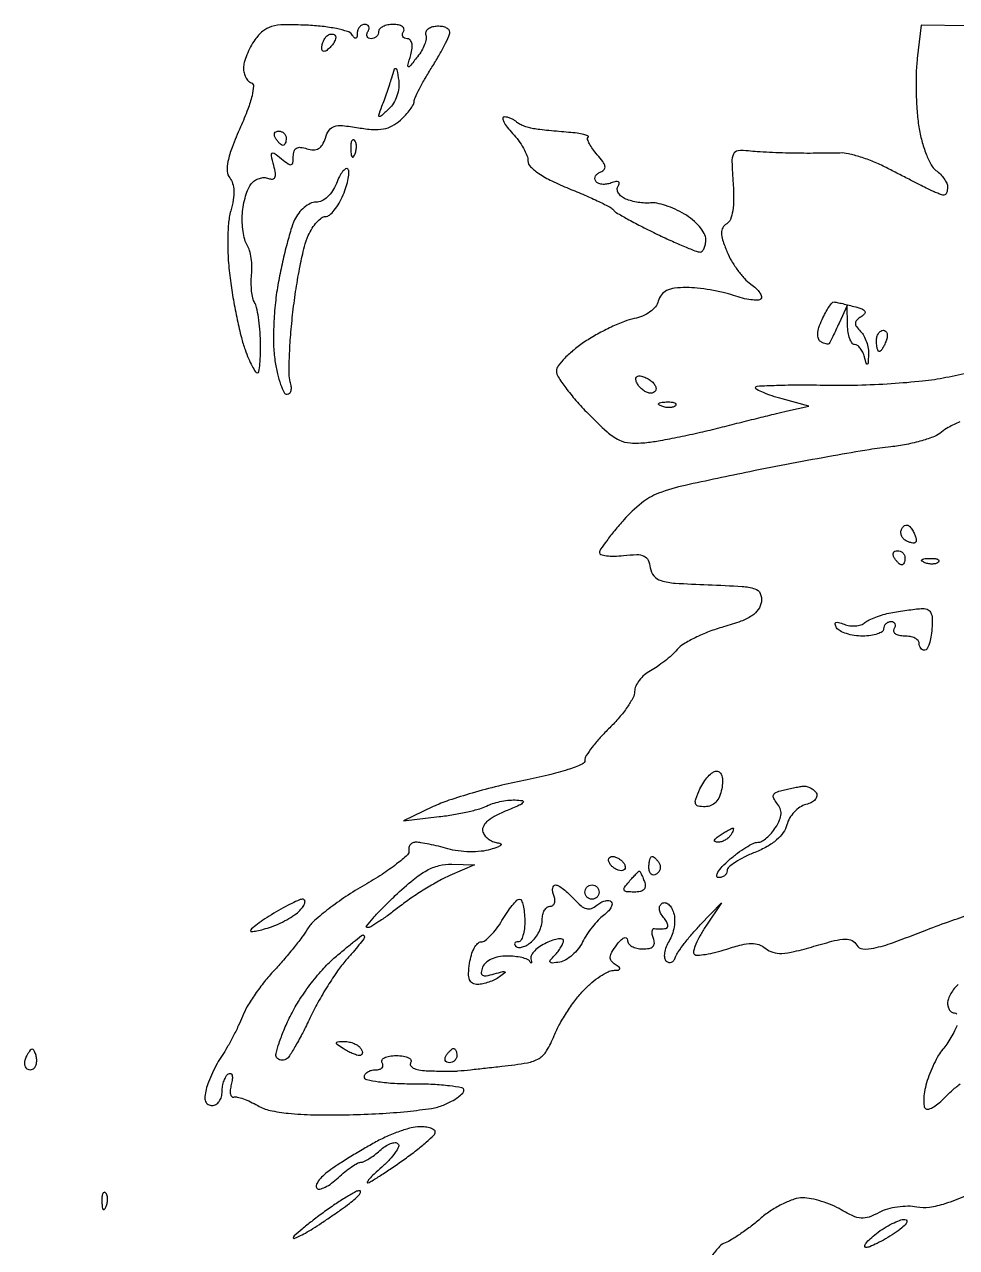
# Model space of a CAD drawing. Extents: x 0 to 102, y 0 to 135.
# Drawn here: x 80.64 to 91.73, y 120.81 to 135.36 of the extents above; entities that cross this region are included whole.
import ezdxf

# ---------------------------------------------------------------- set-up
doc = ezdxf.new("R2010")
doc.units = 0
doc.header["$MEASUREMENT"] = 0

msp = doc.modelspace()

# ---------------------------------------------------------------- linework, layer by layer
for points in [[(83.995458, 135.351131, 0.0132), (83.726221, 135.355471, 0.066419), (83.57752, 135.334073, 0.107022), (83.475159, 135.279633, 0.064528), (83.382108, 135.177702, 0.030467), (83.330164, 135.092998, 0.026615), (83.286264, 134.998764, 0.027529), (83.255801, 134.909156, 0.06827), (83.2464, 134.840626, 0.059722), (83.253243, 134.783541, 0.06186), (83.273373, 134.730411, 0.06866), (83.303097, 134.689024, 0.12289), (83.338222, 134.666693, -0.342672), (83.365314, 134.626123, -0.04154), (83.347682, 134.512919, -0.031589), (83.297612, 134.351462, -0.013132), (83.210758, 134.140241, 0.012243), (83.110701, 133.898137, 0.039547), (83.061233, 133.73137, 0.064113), (83.051664, 133.61387, 0.162902), (83.082206, 133.535068, -0.103413), (83.116971, 133.469359, -0.062481), (83.130684, 133.382021, -0.048834), (83.123404, 133.272965, -0.026295), (83.094393, 133.141267, 0.04607), (83.067232, 132.989709, 0.020068), (83.058, 132.785241, 0.018625), (83.065495, 132.552927, 0.016606), (83.090257, 132.312688, 0.009782), (83.126093, 132.08406, 0.008612), (83.172232, 131.847047, 0.008685), (83.221248, 131.634704, 0.025692), (83.264829, 131.491591, 0.013873), (83.306578, 131.385442, 0.021069), (83.349214, 131.295947, 0.016792), (83.388532, 131.227326, 0.259472), (83.411445, 131.214534, 0.369868), (83.429414, 131.229889, 0.014287), (83.441316, 131.323412, 0.019492), (83.44839, 131.443109, 0.011755), (83.447899, 131.585274, 0.014013), (83.439695, 131.734311, 0.016227), (83.423321, 131.875494, 0.01539), (83.402042, 131.993307, 0.086239), (83.378273, 132.052553, -0.084344), (83.356918, 132.10521, -0.027306), (83.343275, 132.188481, -0.026343), (83.337983, 132.28438, -0.026747), (83.342858, 132.379814, 0.033784), (83.346463, 132.477305, 0.029182), (83.337365, 132.579359, 0.030269), (83.318024, 132.671096, 0.071438), (83.290165, 132.73503, -0.072231), (83.261903, 132.800167, -0.028062), (83.241463, 132.89652, -0.02707), (83.230711, 133.004982, -0.030192), (83.232359, 133.110055, -0.02813), (83.246164, 133.213798, -0.025909), (83.271771, 133.318279, -0.026826), (83.304438, 133.408954, -0.073455), (83.339712, 133.466998, -0.077555), (83.382025, 133.504354, -0.067606), (83.435692, 133.529192, -0.069956), (83.492123, 133.538228, -0.096674), (83.542513, 133.529389, 0.099635), (83.592431, 133.520933, 0.294443), (83.61977, 133.539778, 0.138844), (83.625649, 133.589102, 0.023766), (83.606256, 133.682467, -0.009006), (83.578207, 133.799981, -0.271113), (83.587217, 133.827803, -0.355215), (83.612884, 133.82897, -0.012438), (83.697029, 133.763391, 0.015018), (83.778195, 133.700804, 0.206428), (83.813683, 133.692879, 0.325416), (83.833853, 133.714352, 0.031242), (83.8386, 133.790242, -0.074105), (83.847978, 133.853173, -0.19287), (83.876148, 133.888227, -0.159111), (83.925235, 133.898035, -0.047278), (84.000977, 133.881666, 0.0678), (84.079488, 133.868032, 0.141669), (84.139148, 133.882943, 0.130962), (84.184648, 133.928573, 0.054102), (84.220128, 134.009008, -0.069943), (84.264905, 134.102422, -0.172367), (84.324922, 134.147365, -0.101411), (84.42217, 134.157049, -0.016124), (84.612936, 134.131114, 0.024722), (84.786135, 134.110593, 0.062493), (84.912568, 134.117722, 0.078494), (85.015477, 134.153872, 0.060344), (85.112885, 134.222683, 0.02256), (85.175635, 134.284843, 0.026993), (85.22865, 134.348942, 0.027362), (85.266663, 134.406667, 0.132681), (85.2768, 134.444193, -0.110485), (85.286774, 134.488781, -0.009471), (85.338928, 134.594286, -0.012147), (85.407295, 134.718741, -0.009119), (85.4883, 134.8524, 0.010078), (85.569298, 134.986628, 0.013123), (85.637672, 135.112821, 0.010766), (85.689292, 135.22002, 0.107216), (85.6998, 135.268461, 0.197149), (85.687502, 135.298438, 0.096531), (85.652828, 135.322145, 0.072109), (85.6011, 135.336088, 0.048664), (85.539895, 135.337439, 0.057655), (85.481259, 135.32614, 0.096079), (85.437206, 135.302238, 0.134891), (85.414496, 135.270016, 0.179952), (85.414862, 135.234519, -0.138284), (85.419125, 135.188095, -0.04532), (85.400378, 135.12135, -0.041117), (85.364965, 135.047397, -0.03626), (85.316586, 134.976873, -0.002318), (85.224544, 134.862675, -0.30163), (85.208091, 134.857552, -0.406256), (85.200843, 134.87036, -0.002938), (85.235821, 135.00045, 0.037651), (85.251162, 135.078836, 0.085139), (85.248037, 135.139029, 0.141066), (85.227524, 135.176399, 0.199718), (85.192908, 135.1908, -0.10025), (85.160619, 135.19734, -0.177017), (85.140966, 135.215651, -0.168281), (85.137185, 135.243103, -0.089492), (85.1499, 135.2754, 0.202618), (85.154858, 135.307389, 0.181468), (85.135658, 135.335149, 0.104212), (85.091069, 135.353948, 0.047867), (85.027993, 135.36, 0.0466), (84.961322, 135.353773, 0.066561), (84.904969, 135.335149, 0.086673), (84.866949, 135.307716, 0.195654), (84.8538, 135.2754, -0.105053), (84.846942, 135.24312, -0.099167), (84.827482, 135.215651, -0.09642), (84.798407, 135.19724, -0.093332), (84.764207, 135.1908, -0.108972), (84.734179, 135.197423, -0.182303), (84.716291, 135.215651, -0.161196), (84.713659, 135.243074, -0.082592), (84.7269, 135.2754, 0.082592), (84.740141, 135.307726, 0.161196), (84.737509, 135.335149, 0.182303), (84.719621, 135.353377, 0.108972), (84.689593, 135.36, 0.11683), (84.655317, 135.35188, 0.09923), (84.625937, 135.328936, 0.091721), (84.605978, 135.294637, 0.083154), (84.598705, 135.25425, -0.035707), (84.595051, 135.210665, -0.306514), (84.582395, 135.197076, -0.275055), (84.563686, 135.203085, -0.031204), (84.535255, 135.239655, 0.172612), (84.48497, 135.276356, 0.021251), (84.35105, 135.310003, 0.023113), (84.182924, 135.336692, 0.017177)], [(84.33351, 135.23169, -0.212536), (84.342785, 135.207531, -0.080535), (84.334973, 135.171413, -0.061283), (84.312233, 135.129403, -0.041736), (84.27711, 135.08787, -0.034019), (84.23563, 135.051681, -0.131573), (84.20429, 135.038881, -0.290264), (84.184925, 135.047972, -0.142677), (84.177, 135.07518, -0.054831), (84.181136, 135.112785, -0.038674), (84.193568, 135.153488, -0.039129), (84.211794, 135.191033, -0.063896), (84.2334, 135.219, -0.075941), (84.25824, 135.237256, -0.089268), (84.286072, 135.245993, -0.100736), (84.312496, 135.244015, -0.128169)], [(85.092018, 134.693524, -0.067486), (85.093275, 134.604815, -0.052476), (85.071682, 134.510665, -0.052641), (85.03108, 134.423402, -0.069217), (84.975992, 134.355124, -0.004001), (84.881667, 134.268007, -0.284376), (84.861581, 134.264278, -0.405054), (84.854479, 134.279743, -0.00549), (84.893687, 134.3871, 0.004829), (84.921938, 134.464136, 0.002881), (84.954132, 134.5563, 0.002884), (84.985146, 134.648485, 0.004993), (85.009713, 134.7255, -0.006125), (85.043382, 134.83023, -0.428125), (85.058431, 134.837287, -0.264765), (85.071888, 134.820733, -0.003997)], [(86.347753, 134.2602, 0.421718), (86.331354, 134.243377, 0.110788), (86.341582, 134.202683, 0.050023), (86.38171, 134.139644, 0.021843), (86.446453, 134.064397, -0.030445), (86.51685, 133.979677, -0.03053), (86.576366, 133.88711, -0.03205), (86.617942, 133.800217, -0.095843), (86.6304, 133.735823, 0.203426), (86.659087, 133.668231, 0.043836), (86.760089, 133.586483, 0.035128), (86.91328, 133.498244, 0.017815), (87.11685, 133.408132, -0.006901), (87.306282, 133.329175, -0.009707), (87.472831, 133.25317, -0.006388), (87.609435, 133.185436, -0.11927), (87.6456, 133.154319, 0.104295), (87.680935, 133.122048, 0.005848), (87.810594, 133.047714, 0.008792), (87.968596, 132.963178, 0.006314), (88.147883, 132.874112, 0.005422), (88.3291, 132.789331, 0.007588), (88.492947, 132.717811, 0.004858), (88.631428, 132.661423, 0.094522), (88.676633, 132.6528, 0.205791), (88.702919, 132.664097, 0.083071), (88.7252, 132.697144, 0.063367), (88.74035, 132.74597, 0.043607), (88.7454, 132.80376, 0.128033), (88.727559, 132.872291, 0.048048), (88.67064, 132.954537, 0.043626), (88.588274, 133.036377, 0.040381), (88.490896, 133.105058, 0.027376), (88.382639, 133.161257, 0.026607), (88.26787, 133.205889, 0.027605), (88.162966, 133.234076, 0.082737), (88.089046, 133.237197, -0.043923), (88.021929, 133.234839, -0.025491), (87.941636, 133.243192, -0.02533), (87.861378, 133.259901, -0.038583), (87.794136, 133.283163, -0.064368), (87.741856, 133.314411, -0.091858), (87.706278, 133.354951, -0.116136), (87.692656, 133.398091, -0.158354), (87.702264, 133.437442, 0.087138), (87.715695, 133.471093, 0.351834), (87.706355, 133.489446, 0.168865), (87.675629, 133.492184, 0.030191), (87.619888, 133.474572, -0.054578), (87.563698, 133.459783, -0.065234), (87.509, 133.458796, -0.076927), (87.463991, 133.47105, -0.150589), (87.436282, 133.495269, -0.136797), (87.427319, 133.526243, -0.128463), (87.435341, 133.558223, -0.10785), (87.459839, 133.586372, -0.075985), (87.497023, 133.606114, 0.136507), (87.536683, 133.633701, 0.227331), (87.546343, 133.672397, 0.107956), (87.521692, 133.72797, 0.02314), (87.455065, 133.810555, -0.023517), (87.401126, 133.877517, -0.036747), (87.361976, 133.940295, -0.041674), (87.340209, 133.991658, -0.282944), (87.346326, 134.017326, 0.52429), (87.343307, 134.03388, 0.043669), (87.294331, 134.051059, 0.02968), (87.215496, 134.06628, 0.014605), (87.11386, 134.076701, -0.003911), (86.999062, 134.085996, -0.003407), (86.879018, 134.097486, -0.003428), (86.77058, 134.109363, -0.010115), (86.696299, 134.119542, -0.029341), (86.636239, 134.132662, -0.026729), (86.576181, 134.153045, -0.027711), (86.524484, 134.177133, -0.07362), (86.491849, 134.201351, 0.060441), (86.463087, 134.223889, 0.03907), (86.425246, 134.242913, 0.03895), (86.384702, 134.255895, 0.058066)], [(83.664407, 134.091, -0.093332), (83.698607, 134.08456, -0.09642), (83.727682, 134.066149, -0.099167), (83.747142, 134.03868, -0.105053), (83.754, 134.0064, -0.042167), (83.751264, 133.974011, -0.061769), (83.743041, 133.946651, -0.081139), (83.730959, 133.928099, -0.210953), (83.716693, 133.9218, -0.151918), (83.698865, 133.927345, -0.038439), (83.674986, 133.946651, -0.035638), (83.649857, 133.974017, -0.029505), (83.6271, 134.0064, -0.082592), (83.613859, 134.038726, -0.161196), (83.616491, 134.066149, -0.182303), (83.634379, 134.084377, -0.108972)], [(84.566513, 133.983487, 0.296942), (84.547997, 133.987397, 0.208169), (84.532376, 133.971954, 0.077125), (84.523009, 133.931347, 0.028489), (84.522079, 133.87245, 0.018894), (84.527074, 133.809311, 0.168741), (84.53903, 133.784628, 0.470617), (84.554448, 133.786087, 0.054073), (84.573191, 133.821338, 0.051402), (84.586392, 133.867603, 0.05415), (84.589558, 133.914772, 0.060344), (84.582861, 133.955829, 0.126455)], [(84.486854, 133.640146, 0.354538), (84.460834, 133.642861, 0.081018), (84.425678, 133.610816, 0.050335), (84.386885, 133.550213, 0.026379), (84.350661, 133.468233, -0.052242), (84.305583, 133.378985, -0.063792), (84.245404, 133.307468, -0.072854), (84.177122, 133.260912, -0.11373), (84.108073, 133.245, 0.11302), (84.04066, 133.229565, 0.060699), (83.968521, 133.183182, 0.055755), (83.902873, 133.115036, 0.057014), (83.854474, 133.034554, 0.034165), (83.811104, 132.919062, 0.008957), (83.757746, 132.728494, 0.009056), (83.704683, 132.508786, 0.009164), (83.659837, 132.288167, 0.01965), (83.62581, 132.051704, 0.015338), (83.606894, 131.792858, 0.015659), (83.604207, 131.547769, 0.032135), (83.620427, 131.356513, 0.019768), (83.649335, 131.204875, 0.030538), (83.687339, 131.077041, 0.03092), (83.728368, 130.983117, 0.281374), (83.764885, 130.9608, 0.201327), (83.793423, 130.972776, 0.131533), (83.811239, 131.00429, 0.088781), (83.814878, 131.052153, 0.051351), (83.803159, 131.10885, -0.077141), (83.788839, 131.202051, -0.008971), (83.792958, 131.413687, -0.010607), (83.80781, 131.666787, -0.008483), (83.834211, 131.938694, -0.01012), (83.871648, 132.216412, -0.010719), (83.919694, 132.487086, -0.010387), (83.970842, 132.718108, -0.047252), (84.015832, 132.848144, -0.03487), (84.06312, 132.935276, -0.042636), (84.119362, 133.008926, -0.047979), (84.17587, 133.060266, -0.161799), (84.222616, 133.0758, 0.177397), (84.269446, 133.092955, 0.04606), (84.326611, 133.151151, 0.040964), (84.38368, 133.234118, 0.031996), (84.431924, 133.332313, 0.022567), (84.468872, 133.434302, 0.031476), (84.491888, 133.52855, 0.032377), (84.50047, 133.604952, 0.211189)], [(90.2682, 132.058785, -0.047086), (90.294522, 132.055989, -0.004778), (90.35609, 132.042901, -0.005945), (90.429277, 132.025695, -0.004705), (90.508002, 132.005408, -0.021084), (90.600099, 131.976537, -0.1551), (90.636248, 131.948845, -0.341547), (90.634774, 131.918727, -0.077677), (90.593309, 131.883186, 0.051538), (90.541454, 131.843226, 0.194982), (90.524854, 131.806657, 0.170437), (90.537431, 131.765511, 0.0378), (90.586157, 131.708803, -0.07175), (90.625686, 131.655949, -0.042372), (90.657461, 131.583671, -0.041455), (90.677408, 131.504442, -0.055132), (90.681386, 131.43033, -0.003969), (90.67505, 131.332169, -0.259689), (90.666045, 131.318442, -0.474958), (90.655327, 131.323033, -0.005904), (90.632883, 131.40495, 0.046657), (90.61228, 131.461592, 0.05682), (90.58253, 131.50951, 0.067019), (90.548645, 131.542224, 0.159836), (90.515797, 131.553, -0.249084), (90.485268, 131.569215, -0.061923), (90.458747, 131.621341, -0.048703), (90.439578, 131.696532, -0.031934), (90.431674, 131.78565), (90.425948, 132.0183), (90.330449, 131.8068, -0.002423), (90.292409, 131.72363, -0.003262), (90.257114, 131.648727, -0.002238), (90.226837, 131.586262, -0.034798), (90.214904, 131.565679, -0.232303), (90.201354, 131.557933, -0.066911), (90.176587, 131.559689, -0.052248), (90.145576, 131.569583, -0.035101), (90.112615, 131.586885, -0.179487), (90.084788, 131.62259, -0.091781), (90.077676, 131.679748, -0.063107), (90.09198, 131.756051, -0.030741), (90.128136, 131.848497, -0.015518), (90.168666, 131.929219, -0.022812), (90.209608, 131.997217, -0.019549), (90.246744, 132.048509, -0.233283)], [(90.857745, 131.7222, -0.184534), (90.884866, 131.711838, -0.147206), (90.901314, 131.684923, -0.100118), (90.903642, 131.643891, -0.055937), (90.890994, 131.5953, -0.02136), (90.869918, 131.546692, -0.030395), (90.846835, 131.505677, -0.030693), (90.824811, 131.47577, -0.222225), (90.809049, 131.4684, -0.289661), (90.796195, 131.476529, -0.046727), (90.785567, 131.505677, -0.039339), (90.778209, 131.54667, -0.024748), (90.7758, 131.5953, -0.062722), (90.781911, 131.643821, -0.08088), (90.799871, 131.684923, -0.098158), (90.826493, 131.712429, -0.152681)], [(88.019231, 131.163306, -0.049992), (88.070475, 131.137514, -0.054888), (88.113847, 131.102735, -0.062067), (88.143459, 131.064681, -0.13514), (88.1532, 131.029299, -0.136183), (88.145219, 131.00054, -0.144673), (88.123689, 130.9808, -0.118903), (88.091131, 130.973588, -0.075908), (88.052737, 130.980187, -0.068669), (88.01182, 131.000403, -0.047422), (87.971943, 131.033366, -0.047417), (87.938987, 131.073257, -0.068602), (87.918768, 131.114195, -0.108271), (87.914784, 131.15162, -0.257062), (87.930374, 131.17379, -0.161356), (87.965409, 131.178539, -0.045328)], [(88.27305, 130.869521, -0.028489), (88.331947, 130.868591, -0.077125), (88.372554, 130.859224, -0.208169), (88.387997, 130.843603, -0.296942), (88.384087, 130.825088, -0.126455), (88.356429, 130.808739, -0.060344), (88.315372, 130.802042, -0.05415), (88.268203, 130.805208, -0.051402), (88.221937, 130.818409, -0.054073), (88.186687, 130.837152, -0.470617), (88.185228, 130.85257, -0.168741), (88.209911, 130.864526, -0.018894)], [(91.204775, 129.343732, -0.031442), (91.229011, 129.298372, -0.043708), (91.244385, 129.254977, -0.051196), (91.249816, 129.219242, -0.211554), (91.242129, 129.199329, -0.18664), (91.223338, 129.191019, -0.060887), (91.192568, 129.193309, -0.050865), (91.155872, 129.204563, -0.038613), (91.118449, 129.223874, -0.094768), (91.087614, 129.252173, -0.096839), (91.069687, 129.289647, -0.098884), (91.0674, 129.33045, -0.103479), (91.081095, 129.368278, -0.099167), (91.10888, 129.398027, -0.207337), (91.139252, 129.404595, -0.154764), (91.171513, 129.386844, -0.051827)], [(91.024607, 129.0996, -0.093332), (91.058807, 129.09316, -0.09642), (91.087882, 129.074749, -0.099167), (91.107342, 129.04728, -0.105053), (91.1142, 129.015, -0.042167), (91.111464, 128.982611, -0.061769), (91.103241, 128.955251, -0.081139), (91.091159, 128.936699, -0.210953), (91.076893, 128.9304, -0.151918), (91.059065, 128.935945, -0.038439), (91.035186, 128.955251, -0.035638), (91.010057, 128.982617, -0.029505), (90.9873, 129.015, -0.082592), (90.974059, 129.047326, -0.161196), (90.976691, 129.074749, -0.182303), (90.994579, 129.092977, -0.108972)], [(91.40325, 129.008321, -0.028489), (91.462147, 129.007391, -0.077125), (91.502754, 128.998024, -0.208169), (91.518197, 128.982403, -0.296942), (91.514287, 128.963888, -0.126455), (91.486629, 128.947539, -0.060344), (91.445572, 128.940842, -0.05415), (91.398403, 128.944008, -0.051402), (91.352137, 128.957209, -0.054073), (91.316887, 128.975952, -0.470617), (91.315428, 128.99137, -0.168741), (91.340111, 129.003326, -0.018894)], [(91.305894, 128.411279, -0.096758), (91.377204, 128.402973, -0.194727), (91.420036, 128.367369, -0.116761), (91.43902, 128.296059, -0.025947), (91.435949, 128.169, -0.024603), (91.423705, 128.071754, -0.038035), (91.402725, 127.989754, -0.043716), (91.377001, 127.931191, -0.273944), (91.350005, 127.9152, -0.126193), (91.324604, 127.921715, -0.100773), (91.302965, 127.940051, -0.089927), (91.28842, 127.96748, -0.077203), (91.2834, 127.9998, 0.195654), (91.270251, 128.032116, 0.086673), (91.232231, 128.059549, 0.066561), (91.175878, 128.078173, 0.0466), (91.109207, 128.0844, -0.047867), (91.046131, 128.090452, -0.104212), (91.001542, 128.109251, -0.181468), (90.982342, 128.137011, -0.202618), (90.9873, 128.169, 0.082592), (91.000541, 128.201326, 0.161196), (90.997909, 128.228749, 0.182303), (90.980021, 128.246977, 0.108972), (90.949993, 128.2536, 0.093332), (90.915793, 128.24716, 0.09642), (90.886718, 128.228749, 0.099167), (90.867258, 128.20128, 0.105053), (90.8604, 128.169, -0.251914), (90.842919, 128.136505, -0.064068), (90.787313, 128.109251, -0.049716), (90.706903, 128.090559, -0.032276), (90.611593, 128.0844, -0.036578), (90.511869, 128.091705, -0.040728), (90.417904, 128.113474, -0.044692), (90.34228, 128.145305, -0.133154), (90.301615, 128.183377, -0.064355), (90.283045, 128.224403, -0.377169), (90.292023, 128.244249, -0.176966), (90.324477, 128.246665, -0.022608), (90.391945, 128.224217, 0.059367), (90.456948, 128.207771, 0.052406), (90.526857, 128.206057, 0.055372), (90.590988, 128.218447, 0.096685), (90.638473, 128.244034, -0.058844), (90.689486, 128.276693, -0.021939), (90.767714, 128.310511, -0.02138), (90.857056, 128.340259, -0.024214), (90.945, 128.360873, -0.006136), (91.036905, 128.376607, -0.004627), (91.138256, 128.39172, -0.004678), (91.233789, 128.404153, -0.010774)], [(88.874148, 126.477, -0.194128), (88.912789, 126.46141, -0.131332), (88.93762, 126.420235, -0.081443), (88.945588, 126.353567, -0.036345), (88.935306, 126.2655, -0.053657), (88.90788, 126.175598, -0.087478), (88.864439, 126.108976, -0.103026), (88.806679, 126.068336, -0.102308), (88.737351, 126.054, -0.049005), (88.654825, 126.062108, -0.280381), (88.623773, 126.090609, -0.162189), (88.625949, 126.144849, -0.016465), (88.676193, 126.2655, -0.036969), (88.720562, 126.34644, -0.044277), (88.774093, 126.414872, -0.049983), (88.828421, 126.462385, -0.15592)], [(89.903657, 126.297986, -0.083301), (89.946339, 126.295031, -0.059942), (89.99121, 126.278393, -0.059287), (90.031381, 126.251306, -0.076531), (90.060219, 126.217506, -0.190533), (90.067037, 126.179393, -0.133628), (90.047261, 126.139994, -0.092318), (90.001798, 126.105016, -0.054027), (89.937387, 126.080497, 0.083361), (89.865416, 126.048174, 0.056923), (89.796828, 125.990147, 0.055882), (89.741753, 125.916675, 0.071545), (89.709742, 125.838523, -0.093179), (89.667314, 125.746431, -0.06044), (89.58818, 125.659464, -0.050424), (89.474874, 125.5801, -0.032423), (89.329968, 125.510917, 0.02078), (89.203269, 125.454008, 0.029567), (89.096363, 125.392394, 0.029462), (89.018183, 125.334082, 0.221266), (88.9992, 125.293285, -0.124285), (88.991042, 125.260971, -0.103624), (88.968136, 125.233838, -0.093074), (88.933844, 125.216092, -0.079471), (88.89345, 125.210673, -0.419982), (88.875012, 125.230454, -0.128635), (88.888491, 125.273904, -0.051802), (88.94112, 125.341693, -0.021402), (89.025068, 125.422173, -0.019487), (89.123413, 125.502117, -0.022939), (89.222622, 125.569657, -0.022648), (89.310371, 125.618345, -0.11583), (89.364267, 125.631, 0.128384), (89.41104, 125.643211, 0.045656), (89.468442, 125.68265, 0.041635), (89.526368, 125.73955, 0.038235), (89.575907, 125.806829, 0.036577), (89.623149, 125.896448, 0.089536), (89.640328, 125.968709, 0.110829), (89.629614, 126.032677, 0.076655), (89.591764, 126.095861, -0.049621), (89.552881, 126.153489, -0.218549), (89.550322, 126.193375, -0.19919), (89.579181, 126.223769, -0.041111), (89.650357, 126.248618, -0.008533), (89.71614, 126.264483, -0.006774), (89.787688, 126.279436, -0.006855), (89.854418, 126.291495, -0.016995)], [(89.067643, 125.798905, -0.434568), (89.073695, 125.793031, -0.071273), (89.070747, 125.774968, -0.041889), (89.059726, 125.747988, -0.020509), (89.0415, 125.7156, -0.075854), (89.014042, 125.683329, -0.054031), (88.974976, 125.656232, -0.053889), (88.930875, 125.638063, -0.074131), (88.888457, 125.632295, -0.102799), (88.857715, 125.639097, -0.37991), (88.850232, 125.655761, -0.147021), (88.867722, 125.681545, -0.027275), (88.9146, 125.7156, -0.008026), (88.965112, 125.747105, -0.01079), (89.011903, 125.773899, -0.008096), (89.051573, 125.794667, -0.104523)], [(87.635614, 125.4618, -0.085235), (87.671842, 125.455579, -0.053414), (87.710722, 125.436949, -0.051777), (87.746227, 125.409562, -0.064269), (87.7725, 125.3772, -0.076764), (87.78619, 125.34485, -0.154201), (87.784576, 125.317451, -0.186277), (87.76823, 125.299304, -0.117858), (87.740186, 125.2926, -0.085235), (87.703958, 125.298821, -0.053414), (87.665078, 125.317451, -0.051777), (87.629573, 125.344838, -0.064269), (87.6033, 125.3772, -0.076764), (87.58961, 125.40955, -0.154201), (87.591224, 125.436949, -0.186277), (87.60757, 125.455096, -0.117858)], [(88.105907, 125.4618, -0.145859), (88.123538, 125.456545, -0.040575), (88.146553, 125.438666, -0.037297), (88.170512, 125.413188, -0.031646), (88.191887, 125.383046, -0.108373), (88.203867, 125.348927, -0.099685), (88.201006, 125.311816, -0.095498), (88.183706, 125.277425, -0.090427), (88.15458, 125.251153, -0.136093), (88.121928, 125.241656, -0.190788), (88.093857, 125.252367, -0.140899), (88.074912, 125.283317, -0.067432), (88.0686, 125.329907, -0.026751), (88.071306, 125.380446, -0.042195), (88.079559, 125.423056, -0.051652), (88.091514, 125.453087, -0.279105)], [(85.725233, 125.370299), (85.9959, 125.363398), (85.701804, 125.235344, 0.023858), (85.566961, 125.16881, 0.011958), (85.402955, 125.072718, 0.011844), (85.237676, 124.965001, 0.017145), (85.09743, 124.861545, -0.01008), (84.973531, 124.767417, -0.013747), (84.857936, 124.687988, -0.010552), (84.759468, 124.627148, -0.133876), (84.717844, 124.6158, -0.62521), (84.709243, 124.633455, -0.013878), (84.78728, 124.727631, -0.01547), (84.901782, 124.85038, -0.008069), (85.051551, 124.9965, -0.016078), (85.264489, 125.185069, -0.046548), (85.426859, 125.296056, -0.065357), (85.572042, 125.353378, -0.067854)], [(87.953799, 125.289382, -0.349031), (87.960198, 125.286588, -0.007662), (87.976648, 125.254378, -0.014028), (87.995053, 125.21412, -0.008586), (88.014594, 125.1657, -0.087171), (88.025572, 125.109379, -0.19776), (88.01009, 125.069686, -0.154267), (87.967057, 125.046048, -0.049088), (87.893409, 125.0388, -0.021892), (87.803075, 125.042757, -0.262381), (87.775332, 125.061767, -0.277832), (87.778116, 125.094388, -0.023915), (87.832615, 125.162482, -0.00393), (87.875296, 125.210115, -0.005968), (87.91321, 125.250778, -0.002505), (87.94611, 125.284885, -0.135434)], [(86.958343, 125.1234, -0.138468), (86.994239, 125.113265, -0.025179), (87.051857, 125.073785, -0.025404), (87.116461, 125.019164, -0.020645), (87.18003, 124.954499, 0.031232), (87.261425, 124.87513, 0.112189), (87.325153, 124.841392, 0.157865), (87.384463, 124.844341, 0.082659), (87.448986, 124.881954, -0.049216), (87.497492, 124.914739, -0.0652), (87.547207, 124.933783, -0.081047), (87.590523, 124.936987, -0.176164), (87.620319, 124.923081, -0.233423), (87.630225, 124.893851, -0.094582), (87.616614, 124.852845, -0.066471), (87.581815, 124.806284, -0.041237), (87.530151, 124.761535, 0.045229), (87.466949, 124.705904, 0.022311), (87.396812, 124.624964, 0.021936), (87.330989, 124.533834, 0.029804), (87.280402, 124.445909, -0.05177), (87.228116, 124.363601, -0.044676), (87.157625, 124.289238, -0.046951), (87.080556, 124.233164, -0.08945), (87.008975, 124.206488, -0.014646), (86.920909, 124.193266, -0.264473), (86.895586, 124.203894, -0.348517), (86.89593, 124.22785, -0.020459), (86.94765, 124.286108, 0.027205), (86.988124, 124.332956, 0.029027), (87.022336, 124.382955, 0.030285), (87.046424, 124.429054, 0.105628), (87.0534, 124.461706, 0.364341), (87.0381, 124.479916, 0.076764), (86.993239, 124.480813, 0.048303), (86.927171, 124.46536, 0.025314), (86.848595, 124.434257, 0.040127), (86.771807, 124.391533, 0.053093), (86.710338, 124.340382, 0.064234), (86.67183, 124.288918, 0.186763), (86.66553, 124.245721, -0.015023), (86.672241, 124.211639, -0.144159), (86.67046, 124.19711, -0.561047), (86.663911, 124.196187, -0.044582), (86.651784, 124.21395, 0.176211), (86.623301, 124.238533, 0.033758), (86.5569, 124.258762, 0.032259), (86.472212, 124.272752, 0.024812), (86.378601, 124.2774, 0.048143), (86.280811, 124.267962, 0.059544), (86.193757, 124.239945, 0.069104), (86.127175, 124.197427, 0.125171), (86.090084, 124.144968, 0.057351), (86.073696, 124.081275, 0.306849), (86.088753, 124.050748, 0.177581), (86.13284, 124.043377, 0.022067), (86.229082, 124.06591, -0.005492), (86.329904, 124.093068, -0.193748), (86.35359, 124.089957, -0.536607), (86.354567, 124.07649, -0.011851), (86.292, 124.030437, -0.040822), (86.233659, 123.996316, -0.028567), (86.163191, 123.967309, -0.028945), (86.091972, 123.947176, -0.052026), (86.031702, 123.940295, -0.122244), (85.971196, 123.954691, -0.184585), (85.935525, 123.99464, -0.102771), (85.923638, 124.068764, -0.024983), (85.935554, 124.1928, -0.036134), (85.957076, 124.289973, -0.050708), (85.99096, 124.372046, -0.062374), (86.031197, 124.428714, -0.210208), (86.071862, 124.4466, 0.164326), (86.119722, 124.462766, 0.035891), (86.185861, 124.521154, 0.033749), (86.256177, 124.603237, 0.026833), (86.320843, 124.7004, -0.016024), (86.382558, 124.797622, -0.022682), (86.444014, 124.879646, -0.019932), (86.498852, 124.941144, -0.203416), (86.529617, 124.9542, -0.302392), (86.55266, 124.938862, -0.03896), (86.572172, 124.879646, -0.034945), (86.586292, 124.79767, -0.021858), (86.591843, 124.7004, -0.0303), (86.587242, 124.603164, -0.047371), (86.570401, 124.521154, -0.060586), (86.545065, 124.464151, -0.263757), (86.514109, 124.4466, 0.072636), (86.486999, 124.442641, 0.208803), (86.472793, 124.430633, 0.229437), (86.472681, 124.413015, 0.085368), (86.487356, 124.392244, 0.193391), (86.517651, 124.379317, 0.075397), (86.563622, 124.385291, 0.059862), (86.617302, 124.407945, 0.043481), (86.670656, 124.444903, 0.062529), (86.720012, 124.497547, 0.044202), (86.761723, 124.567142, 0.044563), (86.790154, 124.642101, 0.068471), (86.7996, 124.710759, -0.057027), (86.806552, 124.771514, -0.076365), (86.82711, 124.82294, -0.09541), (86.857525, 124.857411, -0.165892), (86.893251, 124.8696, 0.158089), (86.924885, 124.879858, 0.151946), (86.945088, 124.906877, 0.112257), (86.949911, 124.947948, 0.06502), (86.938206, 124.9965, -0.046197), (86.924534, 125.045129, -0.084984), (86.924034, 125.086123, -0.134752), (86.936213, 125.113013, -0.223001)], [(87.3918, 125.1234, -0.099038), (87.424087, 125.116941, -0.097945), (87.451549, 125.098549, -0.097945), (87.469941, 125.071087, -0.099038), (87.4764, 125.0388, -0.099038), (87.469941, 125.006513, -0.097945), (87.451549, 124.979051, -0.097945), (87.424087, 124.960659, -0.099038), (87.3918, 124.9542, -0.099038), (87.359513, 124.960659, -0.097945), (87.332051, 124.979051, -0.097945), (87.313659, 125.006513, -0.099038), (87.3072, 125.0388, -0.099038), (87.313659, 125.071087, -0.097945), (87.332051, 125.098549, -0.097945), (87.359513, 125.116941, -0.099038)], [(83.954709, 124.953884, 0.099596), (83.91143, 124.944984, 0.011862), (83.821815, 124.904416, 0.013776), (83.716635, 124.850145, 0.010906), (83.60595, 124.785927, 0.009694), (83.500586, 124.71885, 0.014632), (83.411767, 124.656033, 0.009332), (83.341428, 124.601049, 0.225889), (83.331, 124.579144, 0.444523), (83.343281, 124.56806, 0.021675), (83.404111, 124.576987, 0.023401), (83.484423, 124.596286, 0.0132), (83.579889, 124.626765, 0.026783), (83.682501, 124.668822, 0.023336), (83.785003, 124.72339, 0.024015), (83.873108, 124.781603, 0.06162), (83.928648, 124.833864, 0.034712), (83.96188, 124.880087, 0.085233), (83.977499, 124.918758, 0.189551), (83.973531, 124.943219, 0.265912)], [(84.66345, 124.528024, -0.141824), (84.671504, 124.526948, -0.118747), (84.678387, 124.521707, -0.098919), (84.683013, 124.512957, -0.072417), (84.6846, 124.502059, -0.166139), (84.678144, 124.483166, -0.003991), (84.620018, 124.409271, -0.008306), (84.549, 124.323419, -0.005498), (84.464746, 124.227109, 0.030322), (84.36576, 124.101932, 0.012926), (84.248196, 123.923512, 0.012734), (84.132245, 123.726205, 0.016334), (84.036285, 123.538768, -0.008892), (83.95104, 123.365966, -0.01198), (83.867426, 123.212923, -0.009121), (83.792853, 123.089142, -0.114687), (83.754385, 123.050938, -0.089967), (83.723265, 123.03872, -0.095342), (83.690493, 123.03857, -0.099759), (83.661174, 123.050431, -0.108916), (83.639804, 123.072445, -0.205809), (83.632983, 123.118308, -0.015235), (83.669908, 123.242593, -0.019181), (83.725974, 123.392628, -0.013284), (83.800266, 123.557859, -0.029766), (83.900785, 123.738144, -0.019372), (84.036794, 123.934044, -0.01949), (84.184918, 124.115505, -0.034762), (84.322159, 124.250657, -0.002516), (84.446397, 124.355984, -0.003934), (84.554471, 124.445237, -0.001161), (84.648967, 124.52167, -0.132955)], [(84.446957, 123.260905, -0.053738), (84.505557, 123.255125, -0.049393), (84.56335, 123.236968, -0.052761), (84.611876, 123.209919, -0.101161), (84.6423, 123.1776, -0.058538), (84.657387, 123.14527, -0.128516), (84.659122, 123.118232, -0.195945), (84.647748, 123.100817, -0.157323), (84.626143, 123.094295, -0.074451), (84.591406, 123.100171, -0.021733), (84.540528, 123.119301, -0.021318), (84.484407, 123.146115, -0.021347), (84.4308, 123.1776, -0.010223), (84.359503, 123.22577, -0.295079), (84.351636, 123.245337, -0.343021), (84.36638, 123.258224, -0.012098)], [(80.775001, 123.104696, 0.033951), (80.753763, 123.156419, 0.286646), (80.733301, 123.169104, 0.233206), (80.709491, 123.157261, 0.024362), (80.673118, 123.104355, 0.052326), (80.651542, 123.059578, 0.061761), (80.641235, 123.013722, 0.07231), (80.643102, 122.973724, 0.149701), (80.657629, 122.946371, 0.099724), (80.680908, 122.930899, 0.098103), (80.7085, 122.925528, 0.097782), (80.736131, 122.93108, 0.098356), (80.759513, 122.946713, 0.115259), (80.776504, 122.974064, 0.057227), (80.785146, 123.014204, 0.052345), (80.784832, 123.060024, 0.052621)], [(85.747093, 123.1776, -0.210953), (85.761359, 123.171301, -0.081139), (85.773441, 123.152749, -0.061769), (85.781664, 123.125389, -0.042167), (85.7844, 123.093, -0.105053), (85.777542, 123.06072, -0.099167), (85.758082, 123.033251, -0.09642), (85.729007, 123.01484, -0.093332), (85.694807, 123.0084, -0.108972), (85.664779, 123.015023, -0.182303), (85.646891, 123.033251, -0.161196), (85.644259, 123.060674, -0.082592), (85.6575, 123.093, -0.029505), (85.680257, 123.125383, -0.035638), (85.705386, 123.152749, -0.038439), (85.729265, 123.172055, -0.151918)], [(85.338941, 122.247, 0.065045), (85.242235, 122.234366, 0.020504), (85.102721, 122.191085, 0.020093), (84.949447, 122.12951, 0.021008), (84.803925, 122.05665, 0.006681), (84.657804, 121.973072, 0.00535), (84.50264, 121.879297, 0.005411), (84.360957, 121.789451, 0.013663), (84.260437, 121.720196, 0.031529), (84.187988, 121.659956, 0.052457), (84.136333, 121.599773, 0.073085), (84.111019, 121.548494, 0.281623), (84.118988, 121.515412, 0.260316), (84.154831, 121.505258, 0.055982), (84.217849, 121.527912, 0.045077), (84.293984, 121.574282, 0.029271), (84.373136, 121.640366, -0.017052), (84.453289, 121.710678, -0.0213), (84.532479, 121.770058, -0.02011), (84.601702, 121.813514, -0.130833), (84.641091, 121.824, 0.114083), (84.678807, 121.832719, 0.024604), (84.737883, 121.865266, 0.024471), (84.80406, 121.910705, 0.021237), (84.868807, 121.964481, -0.038044), (84.932586, 122.013931, -0.05547), (84.995855, 122.046279, -0.07123), (85.049368, 122.058223, -0.219099), (85.083329, 122.045671, -0.309147), (85.090271, 122.008728, -0.046694), (85.051719, 121.939356, -0.038838), (84.984058, 121.855376, -0.023768), (84.89246, 121.76701, 0.008754), (84.801934, 121.684779, 0.022766), (84.740636, 121.621607, 0.070824), (84.71891, 121.588692, 0.676401), (84.7269, 121.58007, 0.047626), (84.777651, 121.605293, 0.004839), (84.891323, 121.677528, 0.006019), (85.025196, 121.766738, 0.004763), (85.167839, 121.8663, 0.010613), (85.304598, 121.968149, 0.01541), (85.420447, 122.064185, 0.010922), (85.511086, 122.147752, 0.190654), (85.527389, 122.18355, 0.26474), (85.515104, 122.207914, 0.065435), (85.473357, 122.228362, 0.049791), (85.412139, 122.242391, 0.031454)], [(81.605513, 121.462687, 0.296942), (81.586997, 121.466597, 0.208169), (81.571376, 121.451154, 0.077125), (81.562009, 121.410547, 0.028489), (81.561079, 121.35165, 0.018894), (81.566074, 121.288511, 0.168741), (81.57803, 121.263828, 0.470617), (81.593448, 121.265287, 0.054073), (81.612191, 121.300537, 0.051402), (81.625392, 121.346803, 0.05415), (81.628558, 121.393972, 0.060344), (81.621861, 121.435029, 0.126455)], [(84.628075, 121.4856, 0.125611), (84.580245, 121.473391, 0.010349), (84.467739, 121.408896, 0.013341), (84.33545, 121.324495, 0.00988), (84.193666, 121.224481, 0.006309), (84.057581, 121.121732, 0.009748), (83.942901, 121.029217, 0.004573), (83.84873, 120.948689, 0.216852), (83.8386, 120.926431, 0.526565), (83.849645, 120.918851, 0.017888), (83.906941, 120.943323, 0.01978), (83.981982, 120.982295, 0.010702), (84.07125, 121.035799, 0.006149), (84.174986, 121.102826, 0.003848), (84.294826, 121.183699, 0.003861), (84.411661, 121.265194, 0.007022), (84.505659, 121.333849, 0.017691), (84.577809, 121.392224, 0.044119), (84.624844, 121.441023, 0.118731), (84.639375, 121.471693, 0.47595)], [(91.1142, 121.144761, -0.345022), (91.135715, 121.128268, -0.229606), (91.129269, 121.096321, -0.062964), (91.076614, 121.042693, -0.020961), (90.9873, 120.978, -0.0144), (90.883927, 120.913742, -0.017375), (90.783202, 120.859679, -0.016173), (90.696302, 120.820294, -0.102564), (90.6489, 120.811239, -0.463714), (90.636224, 120.826699, -0.117748), (90.651279, 120.860771, -0.045586), (90.700296, 120.914281, -0.018576), (90.7758, 120.978, -0.025757), (90.866092, 121.041416, -0.025738), (90.962449, 121.095229, -0.026614), (91.051185, 121.133234, -0.085458)]]:
    msp.add_lwpolyline(points, format="xyb", close=True)
for points in [[(91.865843, 135.345652), (91.306185, 135.35339), (91.260831, 134.954845, 0.021845), (91.248092, 134.77219, 0.01251), (91.247887, 134.551206, 0.012481), (91.258816, 134.328581, 0.020247), (91.280456, 134.140415, 0.026157), (91.315498, 133.9738, 0.028727), (91.366939, 133.817015, 0.02987), (91.426024, 133.689597, 0.111839), (91.483618, 133.623488, -0.04121), (91.536488, 133.5777, -0.041048), (91.581209, 133.523803, -0.044237), (91.612074, 133.470167, -0.108863), (91.6218, 133.426023, -0.043118), (91.618611, 133.38911, -0.062828), (91.609037, 133.357924, -0.08243), (91.594962, 133.336804, -0.207522), (91.578352, 133.3296, -0.081042), (91.553275, 133.333691, -0.011789), (91.504514, 133.351327, -0.013083), (91.447431, 133.375245, -0.010875), (91.388002, 133.403564, -0.00117), (91.30904, 133.443553, -0.000299), (91.181372, 133.50868, -0.000305), (91.035729, 133.583198, -0.000309), (90.890867, 133.657541, 0.021846), (90.742124, 133.725952, 0.020517), (90.584863, 133.782711, 0.020985), (90.441354, 133.821407, 0.063806), (90.340967, 133.830869, -0.00507), (90.241155, 133.82854, -0.001877), (90.100547, 133.827213, -0.00186), (89.947094, 133.826912, -0.002241), (89.8029, 133.827812, -0.005486), (89.657846, 133.830959, -0.004398), (89.501777, 133.837433, -0.004446), (89.357543, 133.845974, -0.011274), (89.253, 133.85547, 0.051861), (89.129168, 133.856647, 0.265618), (89.075067, 133.818563, 0.11942), (89.056626, 133.727806, 0.008359), (89.070742, 133.466494, -0.018682), (89.076818, 133.284263, -0.038862), (89.06522, 133.142657, -0.051627), (89.037951, 133.041202, -0.164329), (88.993792, 132.987858, 0.116151), (88.947237, 132.941355, 0.142319), (88.930786, 132.88236, 0.078204), (88.945218, 132.796685, 0.017434), (88.997359, 132.657244, 0.033898), (89.052104, 132.546879, 0.026075), (89.125868, 132.434384, 0.02668), (89.206299, 132.336107, 0.055199), (89.280705, 132.270677, -0.033927), (89.343311, 132.22017, -0.056659), (89.38743, 132.168937, -0.080947), (89.408019, 132.124767, -0.271396), (89.400264, 132.095064, -0.198647), (89.363187, 132.079685, -0.03117), (89.282577, 132.084632, -0.030586), (89.183127, 132.10322, -0.022379), (89.075494, 132.135419, 0.026565), (88.95073, 132.171607, 0.015713), (88.798685, 132.202075, 0.015699), (88.644576, 132.223, 0.025895), (88.513355, 132.2298, 0.029456), (88.372382, 132.221488, 0.082715), (88.277765, 132.193989, 0.117535), (88.216673, 132.144395, 0.100115), (88.180086, 132.069676, -0.10736), (88.146088, 132.002693, -0.064212), (88.081025, 131.940981, -0.057498), (87.99375, 131.89149, -0.050941), (87.893887, 131.860687, 0.04331), (87.776534, 131.826438, 0.016967), (87.621345, 131.760008, 0.016645), (87.457415, 131.676391, 0.019913), (87.309181, 131.586569, 0.023506), (87.178858, 131.491227, 0.029973), (87.068787, 131.391017, 0.030742), (86.989647, 131.299104, 0.163792), (86.9688, 131.237174, 0.143286), (86.988985, 131.168184, 0.017572), (87.079293, 131.037422, 0.01964), (87.200901, 130.88668, 0.015047), (87.344947, 130.731496, 0.013194), (87.571168, 130.513831, 0.070463), (87.712334, 130.417452, 0.101286), (87.850167, 130.381306, 0.042421), (88.042897, 130.38713, 0.015752), (88.203937, 130.410892, 0.005653), (88.431703, 130.454532, 0.005601), (88.680474, 130.508028, 0.006607), (88.9146, 130.564388, -0.000995), (89.143746, 130.622279, -0.00094), (89.377521, 130.680376, -0.000933), (89.584734, 130.731049, -0.003285), (89.7183, 130.76252), (89.9721, 130.820563), (89.65485, 130.905602, -0.013368), (89.53326, 130.941705, -0.020776), (89.430783, 130.979916, -0.01615), (89.351768, 131.016226, -0.28406), (89.337568, 131.039171, -0.400516), (89.35585, 131.058358, -0.00318), (89.586672, 131.067896, -0.00894), (89.860434, 131.072566, -0.005361), (90.185627, 131.068812, 0.012472), (90.551984, 131.069792, 0.009577), (90.951733, 131.088503, 0.009702), (91.325164, 131.120446, 0.022598), (91.602709, 131.16237, 0.006491), (91.890025, 131.223036, 0.002253)], [(91.76739, 130.633177, 0.016574), (91.630529, 130.565697, 0.058752), (91.55035, 130.509825, -0.088969), (91.466444, 130.458556, -0.022641), (91.314758, 130.407319, -0.022353), (91.133402, 130.36375, -0.020977), (90.945, 130.335444, 0.013788), (90.690106, 130.300886, 0.003145), (90.260812, 130.227805, 0.003251), (89.766795, 130.137189, 0.003159), (89.269248, 130.039315, 0.003765), (88.50005, 129.876909, 0.037259), (88.1837, 129.782474, 0.0775), (87.979187, 129.665576, 0.043355), (87.77112, 129.467575, 0.008698), (87.660661, 129.338053, 0.012187), (87.566914, 129.218343, 0.008567), (87.493497, 129.116124, 0.138873), (87.479922, 129.076457, 0.34892), (87.496534, 129.053073, 0.041713), (87.563153, 129.039685, 0.03539), (87.656579, 129.035552, 0.020805), (87.768206, 129.043172, -0.021519), (87.926287, 129.053735, -0.114281), (88.0106, 129.036303, -0.179423), (88.058772, 128.988022, -0.071972), (88.085456, 128.897114, 0.136344), (88.127946, 128.800106, 0.150985), (88.212949, 128.74353, 0.056267), (88.381763, 128.713661, 0.006299), (88.771955, 128.694094, -0.005138), (89.177899, 128.674682, -0.063009), (89.330225, 128.646347, -0.215127), (89.3933, 128.589495, -0.141256), (89.406455, 128.491012, -0.117658), (89.369832, 128.399877, -0.092818), (89.293231, 128.325696, -0.058839), (89.163354, 128.260262, -0.018738), (88.9569, 128.193744, 0.022614), (88.7854, 128.137018, 0.022663), (88.61985, 128.06507, 0.023196), (88.481643, 127.989265, 0.078541), (88.403497, 127.922798, -0.030217), (88.34008, 127.857348, -0.017394), (88.256514, 127.786105, -0.017337), (88.167287, 127.720154, -0.027618), (88.086247, 127.670844, 0.054746), (88.014715, 127.621825, 0.051774), (87.954022, 127.557606, 0.055768), (87.912459, 127.488629, 0.106569), (87.898499, 127.425773, -0.122094), (87.879626, 127.351612, -0.027205), (87.811148, 127.239059, -0.026698), (87.715466, 127.114326, -0.023012), (87.602399, 126.993868, 0.016128), (87.489357, 126.87671, 0.020889), (87.393915, 126.76189, 0.019132), (87.323417, 126.661764, 0.1448), (87.3072, 126.606938, -0.303663), (87.275432, 126.559453, -0.017586), (87.103216, 126.495343, -0.020927), (86.871954, 126.429003, -0.011342), (86.582809, 126.365914, 0.011698), (86.27949, 126.299505, 0.010376), (85.967144, 126.21652, 0.010475), (85.689088, 126.130085, 0.031139), (85.504159, 126.055236), (85.1499, 125.885484), (85.5729, 125.935792, 0.012422), (85.745293, 125.960652, 0.013029), (85.9135, 125.99372, 0.012769), (86.056918, 126.029686, 0.055083), (86.138388, 126.06235, -0.046201), (86.207032, 126.091293, -0.024344), (86.29657, 126.114921, -0.024004), (86.391357, 126.130347, -0.033908), (86.476788, 126.134241, -0.033314), (86.564497, 126.126427, -0.589145), (86.57228, 126.105143, -0.11041), (86.527059, 126.071712, -0.005816), (86.360764, 126.000412, 0.025451), (86.226313, 125.936407, 0.064659), (86.138763, 125.873329, 0.105515), (86.095785, 125.811452, 0.193156), (86.094865, 125.750971, 0.088014), (86.122816, 125.704552, 0.062792), (86.16821, 125.664106, 0.061567), (86.223321, 125.635454, 0.076191), (86.279901, 125.623728, -0.139163), (86.308367, 125.614016, -0.500171), (86.30898, 125.597827, -0.08129), (86.26663, 125.573642, -0.016168), (86.183704, 125.545764, -0.048306), (86.072989, 125.523846, -0.028319), (85.937893, 125.51813, -0.027904), (85.79912, 125.527879, -0.038362), (85.676663, 125.553036, 0.009297), (85.56479, 125.582881, 0.009698), (85.453444, 125.608098, 0.009431), (85.356485, 125.626189, 0.041423), (85.298509, 125.631, 0.09458), (85.259564, 125.623567, 0.118986), (85.229641, 125.602472, 0.124612), (85.213527, 125.570901, 0.110046), (85.21335, 125.533882, -0.269761), (85.196287, 125.481079, -0.017219), (85.06683, 125.372738, -0.021466), (84.893962, 125.249463, -0.014008), (84.684859, 125.121683, 0.016488), (84.465118, 124.985901, 0.017519), (84.259323, 124.838517, 0.017386), (84.091742, 124.699839, 0.073292), (84.008059, 124.600166, -0.022846), (83.940489, 124.500924, -0.008768), (83.838016, 124.369157, -0.00866), (83.721653, 124.229832, -0.010542), (83.607754, 124.103641, 0.021533), (83.495758, 123.973938, 0.016764), (83.385125, 123.824, 0.017061), (83.291345, 123.677058, 0.038913), (83.233433, 123.559027, -0.015671), (83.184436, 123.446199, -0.009792), (83.120395, 123.317139, -0.009825), (83.052232, 123.192322, -0.017587), (82.990697, 123.093, 0.021875), (82.933031, 122.998114, 0.015779), (82.876841, 122.887713, 0.015988), (82.83001, 122.779153, 0.033011), (82.801888, 122.69115, 0.03791), (82.787442, 122.605718, 0.113512), (82.795325, 122.547388, 0.177907), (82.824626, 122.513471, 0.127218), (82.87362, 122.5008, 0.136873), (82.918992, 122.513457, 0.100248), (82.95765, 122.549036, 0.086319), (82.983673, 122.602252, 0.070769), (82.9926, 122.665007, -0.042704), (82.998276, 122.731339, -0.044292), (83.015134, 122.794905, -0.048436), (83.03986, 122.846812, -0.119531), (83.06931, 122.876624, -0.244592), (83.093914, 122.878443, -0.233883), (83.110204, 122.859312, -0.092605), (83.112952, 122.814413, -0.033072), (83.100801, 122.751114, 0.035784), (83.088719, 122.68628, 0.075714), (83.090678, 122.635327, 0.143764), (83.105605, 122.606312, 0.280219), (83.129841, 122.59977, -0.131337), (83.1715, 122.60067, -0.025336), (83.244414, 122.578892, -0.025388), (83.329181, 122.543882, -0.021039), (83.4156, 122.498395, 0.077695), (83.561918, 122.44139, 0.029414), (83.779172, 122.406861, 0.021112), (84.080653, 122.389783, 0.007828), (84.505769, 122.390329, 0.009961), (84.859936, 122.40339, 0.011417), (85.197499, 122.430322, 0.010599), (85.481796, 122.465654, 0.062043), (85.626719, 122.505571, 0.024466), (85.719503, 122.549436, 0.033553), (85.79783, 122.598284, 0.035491), (85.854124, 122.645283, 0.203801), (85.869, 122.680264, 0.361977), (85.84449, 122.709684, 0.014177), (85.695041, 122.732764, 0.019437), (85.503846, 122.749248, 0.011785), (85.2768, 122.7546, -0.01259), (85.043559, 122.760474, -0.022889), (84.8538, 122.778771, -0.020168), (84.712005, 122.8049, -0.350432), (84.6846, 122.8392, -0.153634), (84.694754, 122.871465, -0.097988), (84.723344, 122.898949, -0.080552), (84.766062, 122.917494, -0.062283), (84.816493, 122.9238, 0.066118), (84.863161, 122.929998, 0.138808), (84.894283, 122.948651, 0.191142), (84.905232, 122.976282, 0.139169), (84.8961, 123.0084, -0.259199), (84.894587, 123.041032, -0.162984), (84.922243, 123.068764, -0.081563), (84.981715, 123.087219, -0.034543), (85.0653, 123.093, -0.034543), (85.148885, 123.087219, -0.081563), (85.208357, 123.068764, -0.162984), (85.236013, 123.041032, -0.259199), (85.2345, 123.0084, 0.27679), (85.234048, 122.974933, 0.144045), (85.26544, 122.945208, 0.074522), (85.33015, 122.923531, 0.03309), (85.419857, 122.913776, 0.002535), (85.517043, 122.910171, 0.002674), (85.612544, 122.907623, 0.002555), (85.694898, 122.906289, 0.012089), (85.7421, 122.906906, 0.015102), (85.797365, 122.91064, 0.001138), (85.94687, 122.925631, 0.001571), (86.125133, 122.944482, 0.001194), (86.320388, 122.966222, 0.012811), (86.623589, 123.008607, 0.092181), (86.761764, 123.058788, 0.128331), (86.851484, 123.148879, 0.033828), (86.942629, 123.332642, -0.028473), (87.008067, 123.4682, -0.017737), (87.099149, 123.619412, -0.017784), (87.199904, 123.762601, -0.030574), (87.294941, 123.8732, -0.025099), (87.389923, 123.961617, -0.027778), (87.490248, 124.03692, -0.028719), (87.582113, 124.090859, -0.111656), (87.6456, 124.107145, 0.021175), (87.70591, 124.111438, 0.300313), (87.721702, 124.124656, 0.311294), (87.715473, 124.143893, 0.022087), (87.666756, 124.177934, -0.089482), (87.621567, 124.219547, -0.183961), (87.60828, 124.265031, -0.116065), (87.626932, 124.323117, -0.026444), (87.685216, 124.409289, -0.028513), (87.734113, 124.466806, -0.094654), (87.774331, 124.495547, -0.280385), (87.799556, 124.492633, -0.22457), (87.812109, 124.46775, 0.162884), (87.826765, 124.427397, 0.092915), (87.866371, 124.393064, 0.075175), (87.924675, 124.369855, 0.057254), (87.993051, 124.362, 0.044829), (88.071234, 124.369024, 0.148664), (88.116672, 124.392355, 0.202849), (88.133375, 124.431752, 0.092043), (88.122996, 124.487885, -0.038133), (88.108764, 124.535546, -0.07944), (88.106623, 124.574147, -0.146441), (88.116336, 124.597512, -0.264411), (88.135095, 124.604767, 0.025799), (88.163509, 124.60202, 0.013089), (88.199437, 124.601351, 0.012966), (88.236642, 124.602597, 0.018874), (88.269309, 124.605782, 0.251203), (88.288681, 124.619821, 0.162465), (88.292335, 124.647922, 0.085721), (88.27683, 124.688644, 0.039492), (88.244051, 124.735168, -0.048356), (88.207796, 124.788609, -0.10115), (88.193113, 124.836441, -0.14087), (88.200438, 124.875872, -0.139303), (88.227601, 124.905597, -0.192798), (88.263201, 124.911805, -0.123932), (88.301346, 124.893149, -0.087373), (88.3365, 124.850987, -0.053394), (88.362631, 124.79152, -0.073164), (88.374943, 124.715832, -0.043804), (88.368342, 124.624765, -0.042855), (88.345397, 124.533215, -0.056816), (88.308474, 124.455739, 0.045403), (88.273002, 124.385473, 0.058012), (88.25431, 124.315453, 0.070049), (88.254006, 124.256031, 0.17248), (88.273735, 124.217797, 0.132206), (88.304339, 124.201476, 0.160166), (88.336583, 124.204404, 0.130284), (88.365673, 124.227324, 0.075957), (88.386818, 124.266707, -0.065477), (88.417961, 124.327731, -0.013193), (88.48981, 124.426472, -0.013721), (88.58022, 124.537621, -0.012445), (88.679499, 124.647407), (88.930928, 124.9119), (88.744335, 124.632079, 0.019785), (88.676546, 124.521152, 0.030108), (88.627567, 124.419442, 0.030159), (88.599417, 124.336798, 0.269608), (88.608851, 124.301149, 0.215927), (88.646496, 124.286976, 0.022004), (88.743669, 124.297635, 0.024362), (88.863573, 124.322187, 0.017025), (88.996036, 124.360956, -0.016761), (89.172923, 124.412828, -0.059612), (89.289787, 124.428423, -0.091863), (89.378327, 124.413257, -0.085174), (89.458199, 124.367229, 0.103815), (89.543834, 124.32201, 0.081344), (89.648429, 124.309757, 0.047834), (89.795975, 124.330746, 0.012063), (90.030577, 124.393414, -0.009059), (90.276859, 124.460789, -0.055485), (90.407148, 124.478892, -0.125771), (90.486784, 124.460831, -0.1479), (90.54229, 124.407339, 0.251898), (90.612453, 124.362657, 0.072361), (90.745295, 124.372097, 0.033203), (90.968254, 124.436642, 0.005956), (91.37347, 124.589204, -0.007722), (91.670771, 124.699939, -0.012148), (91.929674, 124.784822, -0.00622)], [(91.7487, 123.939, 0.048188), (91.700144, 123.890091, 0.041499), (91.659077, 123.830385, 0.04354), (91.630918, 123.769397, 0.086594), (91.6218, 123.717141, 0.068576), (91.627938, 123.672597, 0.084942), (91.645871, 123.634834, 0.099856), (91.672496, 123.609583, 0.140887), (91.703745, 123.6006, -0.21436), (91.730574, 123.588544, -0.133241)], [(91.733186, 123.45255, -0.031736), (91.704722, 123.386018, -0.017172), (91.661853, 123.307924, -0.017043), (91.612567, 123.23111, -0.025703), (91.564079, 123.168107, 0.045732), (91.513992, 123.097343, 0.019222), (91.45946, 122.994137, 0.018827), (91.40924, 122.878594, 0.023269), (91.37167, 122.767398, 0.025891), (91.347531, 122.66314, 0.036809), (91.337832, 122.56855, 0.040584), (91.341736, 122.494302, 0.224555), (91.362926, 122.461636, 0.223931), (91.399467, 122.45749, 0.052182), (91.45704, 122.484025, 0.044005), (91.523293, 122.531735, 0.030804), (91.589144, 122.596056, -0.030437), (91.666987, 122.672202, -0.01678), (91.770552, 122.755945, -0.016677)], [(91.8313, 121.42396, -0.02925), (91.590633, 121.330197, -0.042037), (91.405186, 121.286972, -0.085668), (91.256146, 121.290839, 0.051312), (91.149471, 121.300932, 0.033562), (91.026162, 121.291629, 0.033659), (90.905879, 121.26603, 0.053654), (90.808493, 121.226658, -0.038286), (90.686981, 121.173142, -0.102238), (90.593629, 121.160504, -0.090473), (90.496173, 121.185354, -0.025867), (90.357393, 121.257929, 0.033171), (90.2488, 121.312715, 0.024675), (90.122698, 121.358973, 0.025148), (89.998882, 121.390847, 0.050462), (89.898541, 121.401, 0.08059), (89.795947, 121.384356, 0.032355), (89.663898, 121.330639, 0.030974), (89.526312, 121.253142, 0.034136), (89.403994, 121.161473, -0.013739), (89.286574, 121.065759, -0.013565), (89.163585, 120.976217, -0.013551), (89.051769, 120.903743, -0.049656), (88.975814, 120.86717, 0.121241), (88.907011, 120.821021, 0.029651), (88.820629, 120.714066, 0.028644)]]:
    msp.add_lwpolyline(points, format="xyb")

doc.saveas('drawing.dxf')
